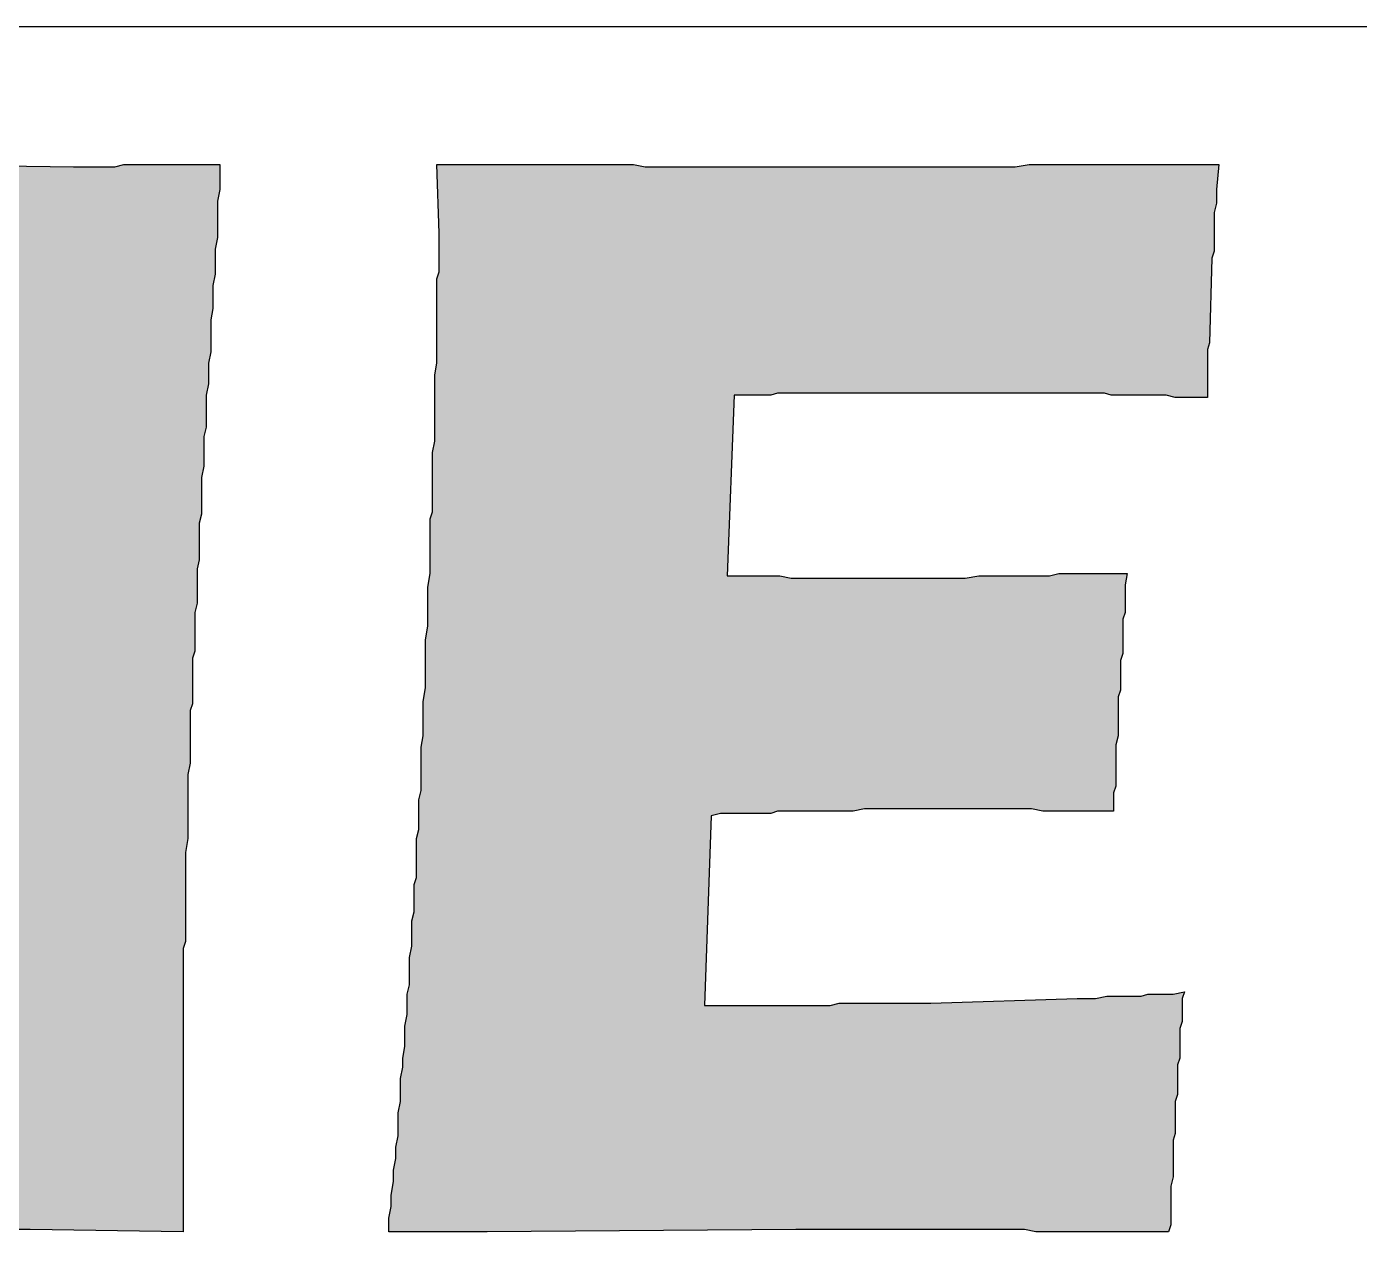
# Model space of a CAD drawing. Extents: x 0 to 8.5, y -0.4 to 11.
# Drawn here: x 1.3125 to 1.6163, y 1.0953 to 1.375 of the extents above; entities that cross this region are included whole.
import ezdxf

# ---------------------------------------------------------------- set-up
doc = ezdxf.new("R2010")
doc.units = 0
doc.header["$LTSCALE"] = 10
doc.header["$MEASUREMENT"] = 0
doc.layers.add('BDR-18', color=1, linetype='Continuous')

# ---------------------------------------------------------------- blocks, each defined once
blk = doc.blocks.new('hel_logo_sm_borderless')
at = {"layer": 'BDR-18', "linetype": 'ByBlock'}
h = blk.add_hatch(color=256, dxfattribs=at)
h.dxf.hatch_style = 1
h.paths.add_polyline_path([(0.3705, -0.27475), (0.37676, -0.17732), (0.37988, -0.10646), (0.3804, -0.07467), (0.3804, -0.07311), (0.3804, -0.07155), (0.3804, -0.06998), (0.3804, -0.0679), (0.38092, -0.06634), (0.38092, -0.06477), (0.38092, -0.06321), (0.38092, -0.06165), (0.38092, -0.05956), (0.38092, -0.058), (0.38092, -0.05644), (0.38092, -0.05487), (0.38092, -0.05331), (0.38092, -0.05175), (0.38092, -0.05018), (0.38092, -0.04862), (0.3804, -0.03143), (0.38197, -0.03143), (0.38353, -0.03143), (0.38666, -0.03143), (0.38978, -0.03143), (0.39239, -0.03143), (0.39499, -0.03143), (0.3976, -0.03143), (0.4002, -0.03143), (0.40281, -0.03143), (0.40489, -0.03195), (0.40698, -0.03195), (0.40906, -0.03195), (0.41114, -0.03195), (0.41323, -0.03195), (0.41479, -0.03195), (0.41635, -0.03195), (0.41792, -0.03195), (0.42104, -0.03195), (0.42209, -0.03195), (0.42417, -0.03195), (0.42573, -0.03195), (0.4273, -0.03195), (0.42938, -0.03195), (0.43147, -0.03143), (0.43355, -0.03143), (0.43615, -0.03143), (0.43824, -0.03143), (0.44084, -0.03143), (0.44345, -0.03143), (0.44605, -0.03143), (0.44918, -0.03143), (0.45179, -0.03143), (0.45179, -0.03299), (0.45179, -0.03455), (0.45179, -0.03611), (0.45126, -0.03768), (0.45126, -0.03924), (0.45126, -0.0408), (0.45126, -0.04237), (0.45126, -0.04393), (0.45074, -0.04706), (0.45074, -0.05018), (0.45022, -0.05331), (0.45022, -0.05644), (0.45022, -0.05904), (0.4497, -0.06217), (0.4497, -0.06529), (0.4497, -0.0679), (0.44918, -0.07102), (0.44918, -0.07415), (0.44918, -0.07676), (0.44866, -0.07936), (0.44866, -0.08249), (0.44866, -0.08509), (0.44866, -0.0877), (0.44814, -0.09082), (0.44814, -0.09343), (0.44814, -0.09603), (0.44814, -0.09864), (0.44762, -0.10124), (0.44762, -0.10385), (0.44762, -0.10646), (0.44762, -0.10906), (0.44762, -0.11167), (0.4471, -0.11427), (0.4471, -0.11688), (0.4471, -0.11948), (0.4471, -0.12157), (0.53359, -0.12157), (0.53411, -0.12), (0.53411, -0.11792), (0.53411, -0.11583), (0.53411, -0.11375), (0.53411, -0.11167), (0.53463, -0.10958), (0.53463, -0.10698), (0.53463, -0.10437), (0.53463, -0.10229), (0.53463, -0.09968), (0.53463, -0.09656), (0.53515, -0.09395), (0.53515, -0.09135), (0.53515, -0.08822), (0.53515, -0.08509), (0.53515, -0.08353), (0.53515, -0.08249), (0.53515, -0.08092), (0.53515, -0.07936), (0.53567, -0.07623), (0.53567, -0.07363), (0.53567, -0.07102), (0.53567, -0.06842), (0.53567, -0.06581), (0.53567, -0.06321), (0.53567, -0.06112), (0.53567, -0.05904), (0.53567, -0.05748), (0.53619, -0.05539), (0.53619, -0.05383), (0.53619, -0.05227), (0.53619, -0.0507), (0.53619, -0.0481), (0.53619, -0.04706), (0.53619, -0.04549), (0.53619, -0.04341), (0.53567, -0.04132), (0.53567, -0.03924), (0.53567, -0.03716), (0.53567, -0.03403), (0.53567, -0.03143), (0.57319, -0.03195), (0.57527, -0.03195), (0.57632, -0.03195), (0.57788, -0.03195), (0.57892, -0.03195), (0.581, -0.03195), (0.58257, -0.03195), (0.58465, -0.03143), (0.58674, -0.03143), (0.58934, -0.03143), (0.59195, -0.03143), (0.59455, -0.03143), (0.59716, -0.03143), (0.59872, -0.03143), (0.60028, -0.03143), (0.60185, -0.03143), (0.60341, -0.03143), (0.60497, -0.03143), (0.60654, -0.03143), (0.60654, -0.03403), (0.60654, -0.03716), (0.60601, -0.03976), (0.60601, -0.04289), (0.60601, -0.04549), (0.60601, -0.0481), (0.60549, -0.0507), (0.60549, -0.05383), (0.60549, -0.05644), (0.60497, -0.05904), (0.60497, -0.06165), (0.60497, -0.06425), (0.60445, -0.06686), (0.60445, -0.06946), (0.60445, -0.07155), (0.60445, -0.07415), (0.60393, -0.07676), (0.60393, -0.07936), (0.60393, -0.08145), (0.60341, -0.08405), (0.60341, -0.08666), (0.60341, -0.08874), (0.60341, -0.09135), (0.60289, -0.09343), (0.60289, -0.09603), (0.60289, -0.09812), (0.60289, -0.1002), (0.60237, -0.10281), (0.60237, -0.10489), (0.60237, -0.10698), (0.60237, -0.10906), (0.60237, -0.11114), (0.60185, -0.11323), (0.60185, -0.11531), (0.60185, -0.1174), (0.60185, -0.11948), (0.60185, -0.12157), (0.60133, -0.12365), (0.60133, -0.12573), (0.60133, -0.12782), (0.60133, -0.12938), (0.60133, -0.13147), (0.6008, -0.13355), (0.6008, -0.13511), (0.6008, -0.1372), (0.6008, -0.13876), (0.6008, -0.14084), (0.6008, -0.14241), (0.60028, -0.14397), (0.60028, -0.14605), (0.60028, -0.14762), (0.60028, -0.14918), (0.60028, -0.15074), (0.60028, -0.15283), (0.60028, -0.15439), (0.59976, -0.15595), (0.59976, -0.15752), (0.59976, -0.15908), (0.59976, -0.16169), (0.59976, -0.16481), (0.59976, -0.16794), (0.59924, -0.17054), (0.59924, -0.17315), (0.59924, -0.17628), (0.59924, -0.17888), (0.59924, -0.18201), (0.59924, -0.18513), (0.59872, -0.18826), (0.59872, -0.19086), (0.59872, -0.19399), (0.59872, -0.19555), (0.59872, -0.19712), (0.59872, -0.19868), (0.59872, -0.20024), (0.59872, -0.20181), (0.59872, -0.20389), (0.59872, -0.20545), (0.59872, -0.20702), (0.59872, -0.20858), (0.5982, -0.21014), (0.5982, -0.21171), (0.5982, -0.21327), (0.5982, -0.21535), (0.5982, -0.21692), (0.5982, -0.21848), (0.5982, -0.22004), (0.5982, -0.22161), (0.5982, -0.22369), (0.5982, -0.22525), (0.5982, -0.22682), (0.5982, -0.2289), (0.5982, -0.23046), (0.5982, -0.23203), (0.5982, -0.23411), (0.5982, -0.23567), (0.5982, -0.23724), (0.5982, -0.23932), (0.5982, -0.24088), (0.5982, -0.24297), (0.5982, -0.24453), (0.5982, -0.24662), (0.5982, -0.24818), (0.5982, -0.25026), (0.5982, -0.25183), (0.5982, -0.25391), (0.5982, -0.25547), (0.5982, -0.25756), (0.5982, -0.25964), (0.5982, -0.26121), (0.5982, -0.26329), (0.5982, -0.26485), (0.5982, -0.26694), (0.5982, -0.26902), (0.5982, -0.27111), (0.5982, -0.27267), (0.5982, -0.27475), (0.56329, -0.27423), (0.56068, -0.27423), (0.55964, -0.27423), (0.55808, -0.27423), (0.55599, -0.27423), (0.55443, -0.27423), (0.55235, -0.27423), (0.54974, -0.27423), (0.54766, -0.27423), (0.54505, -0.27475), (0.54245, -0.27475), (0.53932, -0.27475), (0.53776, -0.27475), (0.53619, -0.27475), (0.53463, -0.27475), (0.53307, -0.27475), (0.53098, -0.27475), (0.52942, -0.27475), (0.52786, -0.27475), (0.52577, -0.27475), (0.5263, -0.27215), (0.5263, -0.26954), (0.52682, -0.26642), (0.52682, -0.26381), (0.52682, -0.26121), (0.52734, -0.25808), (0.52734, -0.25547), (0.52786, -0.25287), (0.52786, -0.24974), (0.52786, -0.24662), (0.52838, -0.24401), (0.52838, -0.24088), (0.5289, -0.23776), (0.5289, -0.23515), (0.5289, -0.23203), (0.52942, -0.2289), (0.52942, -0.22734), (0.52942, -0.22577), (0.52942, -0.22421), (0.52942, -0.22265), (0.52942, -0.22108), (0.52994, -0.21952), (0.52994, -0.21796), (0.52994, -0.2164), (0.52994, -0.21483), (0.52994, -0.21327), (0.52994, -0.21119), (0.52994, -0.20962), (0.53046, -0.20806), (0.53046, -0.2065), (0.53046, -0.20493), (0.53046, -0.20337), (0.53046, -0.20181), (0.53046, -0.19972), (0.53046, -0.19816), (0.53046, -0.1966), (0.53098, -0.19503), (0.53098, -0.19347), (0.53098, -0.19139), (0.53098, -0.18982), (0.53098, -0.18826), (0.53098, -0.18617), (0.53098, -0.18461), (0.53098, -0.18305), (0.53098, -0.18096), (0.53098, -0.1794), (0.53151, -0.17784), (0.53151, -0.17575), (0.44449, -0.17575), (0.44189, -0.27475), (0.40489, -0.27423), (0.40281, -0.27423), (0.40124, -0.27423), (0.4002, -0.27423), (0.39864, -0.27423), (0.39656, -0.27423), (0.39499, -0.27423), (0.39291, -0.27423), (0.39082, -0.27423), (0.38822, -0.27475), (0.38561, -0.27475), (0.38301, -0.27475), (0.3804, -0.27475), (0.37884, -0.27475), (0.37728, -0.27475), (0.37571, -0.27475), (0.37415, -0.27475), (0.37259, -0.27475)])
h = blk.add_hatch(color=256, dxfattribs=at)
h.dxf.hatch_style = 1
h.paths.add_polyline_path([(0.64509, -0.27475), (0.64509, -0.27163), (0.64561, -0.26902), (0.64561, -0.26642), (0.64613, -0.26329), (0.64613, -0.26068), (0.64666, -0.25808), (0.64666, -0.25547), (0.64718, -0.25287), (0.64718, -0.25026), (0.64718, -0.24766), (0.6477, -0.24505), (0.6477, -0.24245), (0.6477, -0.23984), (0.64822, -0.23724), (0.64822, -0.23515), (0.64874, -0.23255), (0.64874, -0.22994), (0.64874, -0.22786), (0.64926, -0.22525), (0.64926, -0.22317), (0.64926, -0.22056), (0.64978, -0.21848), (0.64978, -0.2164), (0.64978, -0.21431), (0.64978, -0.21223), (0.6503, -0.20962), (0.6503, -0.20754), (0.6503, -0.20545), (0.6503, -0.20389), (0.65082, -0.20181), (0.65082, -0.19972), (0.65082, -0.19764), (0.65082, -0.19555), (0.65135, -0.19399), (0.65135, -0.19191), (0.65135, -0.18982), (0.65135, -0.18774), (0.65135, -0.18513), (0.65187, -0.18305), (0.65187, -0.18096), (0.65187, -0.17888), (0.65187, -0.17628), (0.65239, -0.17419), (0.65239, -0.17159), (0.65239, -0.16898), (0.65239, -0.1669), (0.65239, -0.16429), (0.65291, -0.16169), (0.65291, -0.15908), (0.65291, -0.15648), (0.65291, -0.15387), (0.65343, -0.15074), (0.65343, -0.14814), (0.65343, -0.14553), (0.65343, -0.14241), (0.65343, -0.1398), (0.65395, -0.13668), (0.65395, -0.13407), (0.65395, -0.13094), (0.65395, -0.12782), (0.65447, -0.12469), (0.65447, -0.12313), (0.65447, -0.12157), (0.65447, -0.12), (0.65447, -0.11844), (0.65447, -0.11688), (0.65447, -0.11531), (0.65447, -0.11375), (0.65447, -0.11219), (0.65499, -0.11062), (0.65499, -0.10906), (0.65499, -0.10593), (0.65499, -0.10281), (0.65499, -0.1002), (0.65499, -0.09708), (0.65551, -0.09447), (0.65551, -0.09187), (0.65551, -0.08926), (0.65551, -0.08666), (0.65551, -0.08405), (0.65551, -0.08145), (0.65551, -0.07936), (0.65603, -0.07676), (0.65603, -0.07467), (0.65603, -0.07259), (0.65603, -0.0705), (0.65603, -0.06842), (0.65603, -0.06634), (0.65603, -0.06477), (0.65603, -0.06269), (0.65603, -0.06112), (0.65603, -0.05904), (0.65603, -0.05748), (0.65656, -0.05591), (0.65656, -0.05435), (0.65656, -0.05175), (0.65656, -0.04914), (0.65656, -0.04706), (0.65603, -0.03143), (0.65864, -0.03143), (0.66125, -0.03143), (0.66333, -0.03143), (0.66593, -0.03143), (0.66854, -0.03143), (0.67062, -0.03143), (0.67323, -0.03143), (0.67583, -0.03143), (0.67844, -0.03143), (0.68104, -0.03143), (0.68417, -0.03143), (0.68678, -0.03143), (0.68938, -0.03143), (0.69199, -0.03143), (0.69511, -0.03143), (0.69772, -0.03143), (0.70084, -0.03143), (0.70345, -0.03195), (0.70658, -0.03195), (0.70918, -0.03195), (0.71231, -0.03195), (0.71543, -0.03195), (0.71856, -0.03195), (0.72169, -0.03195), (0.72325, -0.03195), (0.72481, -0.03195), (0.72638, -0.03195), (0.72794, -0.03195), (0.7295, -0.03195), (0.73107, -0.03195), (0.73263, -0.03195), (0.73419, -0.03195), (0.73575, -0.03195), (0.73732, -0.03195), (0.73888, -0.03195), (0.74044, -0.03195), (0.74201, -0.03195), (0.74409, -0.03195), (0.74565, -0.03195), (0.74722, -0.03195), (0.75034, -0.03195), (0.75347, -0.03195), (0.75608, -0.03195), (0.7592, -0.03195), (0.76233, -0.03195), (0.76545, -0.03195), (0.76806, -0.03195), (0.77119, -0.03195), (0.77379, -0.03195), (0.77692, -0.03195), (0.77952, -0.03195), (0.78265, -0.03195), (0.78525, -0.03195), (0.78786, -0.03195), (0.79099, -0.03143), (0.79359, -0.03143), (0.7962, -0.03143), (0.7988, -0.03143), (0.80141, -0.03143), (0.80401, -0.03143), (0.80662, -0.03143), (0.80922, -0.03143), (0.81183, -0.03143), (0.81443, -0.03143), (0.81704, -0.03143), (0.81964, -0.03143), (0.82173, -0.03143), (0.82433, -0.03143), (0.82694, -0.03143), (0.82902, -0.03143), (0.83163, -0.03143), (0.83423, -0.03143), (0.83371, -0.03716), (0.83371, -0.0382), (0.83371, -0.03924), (0.83371, -0.04028), (0.83319, -0.04237), (0.83319, -0.04445), (0.83319, -0.04654), (0.83319, -0.0481), (0.83319, -0.04966), (0.83319, -0.05122), (0.83267, -0.05279), (0.83215, -0.07207), (0.83163, -0.07363), (0.83163, -0.07519), (0.83163, -0.07676), (0.83163, -0.07832), (0.83163, -0.07988), (0.83163, -0.08145), (0.83163, -0.08301), (0.83163, -0.08457), (0.82954, -0.08457), (0.82798, -0.08457), (0.82589, -0.08457), (0.82433, -0.08457), (0.82225, -0.08405), (0.82068, -0.08405), (0.8186, -0.08405), (0.81704, -0.08405), (0.81495, -0.08405), (0.81339, -0.08405), (0.81183, -0.08405), (0.80974, -0.08405), (0.80818, -0.08353), (0.80662, -0.08353), (0.80505, -0.08353), (0.80349, -0.08353), (0.80193, -0.08353), (0.80036, -0.08353), (0.7988, -0.08353), (0.79724, -0.08353), (0.79411, -0.08353), (0.79099, -0.08353), (0.78838, -0.08353), (0.78525, -0.08353), (0.78265, -0.08353), (0.78004, -0.08353), (0.77692, -0.08353), (0.77431, -0.08353), (0.77171, -0.08353), (0.76962, -0.08353), (0.76702, -0.08353), (0.76493, -0.08353), (0.76285, -0.08353), (0.76076, -0.08353), (0.75868, -0.08353), (0.75712, -0.08353), (0.75555, -0.08353), (0.75399, -0.08353), (0.75243, -0.08353), (0.75139, -0.08353), (0.74878, -0.08353), (0.7467, -0.08353), (0.74461, -0.08353), (0.74149, -0.08353), (0.74044, -0.08353), (0.73888, -0.08353), (0.73732, -0.08353), (0.73523, -0.08353), (0.73367, -0.08353), (0.73211, -0.08405), (0.73002, -0.08405), (0.72794, -0.08405), (0.72585, -0.08405), (0.72377, -0.08405), (0.72221, -0.12521), (0.72429, -0.12521), (0.7269, -0.12521), (0.72898, -0.12521), (0.73159, -0.12521), (0.73419, -0.12521), (0.7368, -0.12573), (0.7394, -0.12573), (0.74253, -0.12573), (0.74513, -0.12573), (0.74774, -0.12573), (0.75086, -0.12573), (0.75347, -0.12573), (0.7566, -0.12573), (0.75972, -0.12573), (0.76285, -0.12573), (0.76441, -0.12573), (0.76597, -0.12573), (0.76702, -0.12573), (0.76858, -0.12573), (0.77014, -0.12573), (0.77223, -0.12573), (0.77431, -0.12573), (0.7764, -0.12573), (0.77952, -0.12521), (0.78213, -0.12521), (0.78369, -0.12521), (0.78525, -0.12521), (0.78682, -0.12521), (0.78838, -0.12521), (0.79046, -0.12521), (0.79203, -0.12521), (0.79411, -0.12521), (0.79567, -0.12521), (0.79776, -0.12469), (0.79984, -0.12469), (0.80193, -0.12469), (0.80401, -0.12469), (0.8061, -0.12469), (0.8087, -0.12469), (0.81078, -0.12469), (0.81339, -0.12469), (0.81287, -0.1273), (0.81287, -0.13042), (0.81287, -0.13355), (0.81235, -0.13511), (0.81235, -0.13615), (0.81235, -0.13824), (0.81235, -0.1398), (0.81235, -0.14137), (0.81235, -0.14293), (0.81183, -0.14449), (0.81183, -0.14605), (0.81183, -0.14762), (0.81183, -0.1497), (0.81183, -0.15127), (0.81131, -0.15283), (0.81131, -0.15439), (0.81131, -0.15648), (0.81131, -0.15804), (0.81131, -0.16012), (0.81131, -0.16169), (0.81078, -0.16377), (0.81078, -0.16533), (0.81078, -0.16742), (0.81078, -0.16898), (0.81078, -0.17106), (0.81078, -0.17315), (0.81026, -0.17471), (0.81026, -0.1768), (0.81026, -0.17888), (0.8087, -0.17888), (0.80714, -0.17888), (0.80505, -0.17888), (0.80349, -0.17888), (0.80193, -0.17888), (0.80036, -0.17888), (0.7988, -0.17888), (0.79724, -0.17888), (0.79411, -0.17888), (0.79151, -0.17836), (0.78838, -0.17836), (0.78577, -0.17836), (0.78317, -0.17836), (0.78056, -0.17836), (0.77848, -0.17836), (0.77587, -0.17836), (0.77379, -0.17836), (0.77171, -0.17836), (0.76962, -0.17836), (0.76806, -0.17836), (0.76493, -0.17836), (0.76233, -0.17836), (0.75972, -0.17836), (0.7566, -0.17836), (0.75347, -0.17836), (0.75086, -0.17888), (0.74774, -0.17888), (0.74461, -0.17888), (0.74305, -0.17888), (0.74149, -0.17888), (0.73992, -0.17888), (0.73836, -0.17888), (0.7368, -0.17888), (0.73523, -0.17888), (0.73367, -0.17888), (0.73211, -0.1794), (0.73054, -0.1794), (0.72898, -0.1794), (0.7269, -0.1794), (0.72533, -0.1794), (0.72377, -0.1794), (0.72221, -0.1794), (0.72064, -0.1794), (0.71856, -0.17992), (0.717, -0.22317), (0.73523, -0.22317), (0.73732, -0.22317), (0.73888, -0.22317), (0.74044, -0.22317), (0.74201, -0.22317), (0.74357, -0.22317), (0.74565, -0.22317), (0.74774, -0.22265), (0.74982, -0.22265), (0.75191, -0.22265), (0.75451, -0.22265), (0.75712, -0.22265), (0.75972, -0.22265), (0.76285, -0.22265), (0.76545, -0.22265), (0.76702, -0.22265), (0.76858, -0.22265), (0.80193, -0.22161), (0.80349, -0.22161), (0.8061, -0.22161), (0.8087, -0.22108), (0.80974, -0.22108), (0.81131, -0.22108), (0.81287, -0.22108), (0.81443, -0.22108), (0.81652, -0.22108), (0.81808, -0.22056), (0.82016, -0.22056), (0.82225, -0.22056), (0.82381, -0.22056), (0.82642, -0.22004), (0.82589, -0.22161), (0.82589, -0.22369), (0.82589, -0.22525), (0.82589, -0.22682), (0.82537, -0.22838), (0.82537, -0.22994), (0.82537, -0.23203), (0.82537, -0.23359), (0.82537, -0.23515), (0.82485, -0.23672), (0.82485, -0.23828), (0.82485, -0.24036), (0.82485, -0.24193), (0.82485, -0.24349), (0.82433, -0.24505), (0.82433, -0.24714), (0.82433, -0.2487), (0.82433, -0.25026), (0.82433, -0.25235), (0.82381, -0.25391), (0.82381, -0.25547), (0.82381, -0.25704), (0.82381, -0.25912), (0.82381, -0.26068), (0.82381, -0.26225), (0.82329, -0.26433), (0.82329, -0.26589), (0.82329, -0.26746), (0.82329, -0.26954), (0.82329, -0.27111), (0.82329, -0.27319), (0.82277, -0.27475), (0.82068, -0.27475), (0.81808, -0.27475), (0.81547, -0.27475), (0.81339, -0.27475), (0.81078, -0.27475), (0.80818, -0.27475), (0.80557, -0.27475), (0.80297, -0.27475), (0.80036, -0.27475), (0.79776, -0.27475), (0.79515, -0.27475), (0.79255, -0.27475), (0.78994, -0.27423), (0.78734, -0.27423), (0.78473, -0.27423), (0.78213, -0.27423), (0.77952, -0.27423), (0.77692, -0.27423), (0.77431, -0.27423), (0.77171, -0.27423), (0.76858, -0.27423), (0.76597, -0.27423), (0.76337, -0.27423), (0.76024, -0.27423), (0.75764, -0.27423), (0.75503, -0.27423), (0.75191, -0.27423), (0.7493, -0.27423), (0.74618, -0.27423), (0.74357, -0.27423), (0.74044, -0.27423), (0.73784, -0.27423), (0.6675, -0.27475)])
blk.add_lwpolyline([(0.53567, -0.03143), (0.57319, -0.03195), (0.57527, -0.03195), (0.57632, -0.03195), (0.57788, -0.03195), (0.57892, -0.03195), (0.581, -0.03195), (0.58257, -0.03195), (0.58465, -0.03143), (0.58674, -0.03143), (0.58934, -0.03143), (0.59195, -0.03143), (0.59455, -0.03143), (0.59716, -0.03143), (0.59872, -0.03143), (0.60028, -0.03143), (0.60185, -0.03143), (0.60341, -0.03143), (0.60497, -0.03143), (0.60654, -0.03143), (0.60654, -0.03403), (0.60654, -0.03716), (0.60601, -0.03976), (0.60601, -0.04289), (0.60601, -0.04549), (0.60601, -0.0481), (0.60549, -0.0507), (0.60549, -0.05383), (0.60549, -0.05644), (0.60497, -0.05904), (0.60497, -0.06165), (0.60497, -0.06425), (0.60445, -0.06686), (0.60445, -0.06946), (0.60445, -0.07155), (0.60445, -0.07415), (0.60393, -0.07676), (0.60393, -0.07936), (0.60393, -0.08145), (0.60341, -0.08405), (0.60341, -0.08666), (0.60341, -0.08874), (0.60341, -0.09135), (0.60289, -0.09343), (0.60289, -0.09603), (0.60289, -0.09812), (0.60289, -0.1002), (0.60237, -0.10281), (0.60237, -0.10489), (0.60237, -0.10698), (0.60237, -0.10906), (0.60237, -0.11114), (0.60185, -0.11323), (0.60185, -0.11531), (0.60185, -0.1174), (0.60185, -0.11948), (0.60185, -0.12157), (0.60133, -0.12365), (0.60133, -0.12573), (0.60133, -0.12782), (0.60133, -0.12938), (0.60133, -0.13147), (0.6008, -0.13355), (0.6008, -0.13511), (0.6008, -0.1372), (0.6008, -0.13876), (0.6008, -0.14084), (0.6008, -0.14241), (0.60028, -0.14397), (0.60028, -0.14605), (0.60028, -0.14762), (0.60028, -0.14918), (0.60028, -0.15074), (0.60028, -0.15283), (0.60028, -0.15439), (0.59976, -0.15595), (0.59976, -0.15752), (0.59976, -0.15908), (0.59976, -0.16169), (0.59976, -0.16481), (0.59976, -0.16794), (0.59924, -0.17054), (0.59924, -0.17315), (0.59924, -0.17628), (0.59924, -0.17888), (0.59924, -0.18201), (0.59924, -0.18513), (0.59872, -0.18826), (0.59872, -0.19086), (0.59872, -0.19399), (0.59872, -0.19555), (0.59872, -0.19712), (0.59872, -0.19868), (0.59872, -0.20024), (0.59872, -0.20181), (0.59872, -0.20389), (0.59872, -0.20545), (0.59872, -0.20702), (0.59872, -0.20858), (0.5982, -0.21014), (0.5982, -0.21171), (0.5982, -0.21327), (0.5982, -0.21535), (0.5982, -0.21692), (0.5982, -0.21848), (0.5982, -0.22004), (0.5982, -0.22161), (0.5982, -0.22369), (0.5982, -0.22525), (0.5982, -0.22682), (0.5982, -0.2289), (0.5982, -0.23046), (0.5982, -0.23203), (0.5982, -0.23411), (0.5982, -0.23567), (0.5982, -0.23724), (0.5982, -0.23932), (0.5982, -0.24088), (0.5982, -0.24297), (0.5982, -0.24453), (0.5982, -0.24662), (0.5982, -0.24818), (0.5982, -0.25026), (0.5982, -0.25183), (0.5982, -0.25391), (0.5982, -0.25547), (0.5982, -0.25756), (0.5982, -0.25964), (0.5982, -0.26121), (0.5982, -0.26329), (0.5982, -0.26485), (0.5982, -0.26694), (0.5982, -0.26902), (0.5982, -0.27111), (0.5982, -0.27267), (0.5982, -0.27475), (0.56329, -0.27423), (0.56068, -0.27423)], dxfattribs=at)
blk.add_lwpolyline([(0.64509, -0.27475), (0.64509, -0.27163), (0.64561, -0.26902), (0.64561, -0.26642), (0.64613, -0.26329), (0.64613, -0.26068), (0.64666, -0.25808), (0.64666, -0.25547), (0.64718, -0.25287), (0.64718, -0.25026), (0.64718, -0.24766), (0.6477, -0.24505), (0.6477, -0.24245), (0.6477, -0.23984), (0.64822, -0.23724), (0.64822, -0.23515), (0.64874, -0.23255), (0.64874, -0.22994), (0.64874, -0.22786), (0.64926, -0.22525), (0.64926, -0.22317), (0.64926, -0.22056), (0.64978, -0.21848), (0.64978, -0.2164), (0.64978, -0.21431), (0.64978, -0.21223), (0.6503, -0.20962), (0.6503, -0.20754), (0.6503, -0.20545), (0.6503, -0.20389), (0.65082, -0.20181), (0.65082, -0.19972), (0.65082, -0.19764), (0.65082, -0.19555), (0.65135, -0.19399), (0.65135, -0.19191), (0.65135, -0.18982), (0.65135, -0.18774), (0.65135, -0.18513), (0.65187, -0.18305), (0.65187, -0.18096), (0.65187, -0.17888), (0.65187, -0.17628), (0.65239, -0.17419), (0.65239, -0.17159), (0.65239, -0.16898), (0.65239, -0.1669), (0.65239, -0.16429), (0.65291, -0.16169), (0.65291, -0.15908), (0.65291, -0.15648), (0.65291, -0.15387), (0.65343, -0.15074), (0.65343, -0.14814), (0.65343, -0.14553), (0.65343, -0.14241), (0.65343, -0.1398), (0.65395, -0.13668), (0.65395, -0.13407), (0.65395, -0.13094), (0.65395, -0.12782), (0.65447, -0.12469), (0.65447, -0.12313), (0.65447, -0.12157), (0.65447, -0.12), (0.65447, -0.11844), (0.65447, -0.11688), (0.65447, -0.11531), (0.65447, -0.11375), (0.65447, -0.11219), (0.65499, -0.11062), (0.65499, -0.10906), (0.65499, -0.10593), (0.65499, -0.10281), (0.65499, -0.1002), (0.65499, -0.09708), (0.65551, -0.09447), (0.65551, -0.09187), (0.65551, -0.08926), (0.65551, -0.08666), (0.65551, -0.08405), (0.65551, -0.08145), (0.65551, -0.07936), (0.65603, -0.07676), (0.65603, -0.07467), (0.65603, -0.07259), (0.65603, -0.0705), (0.65603, -0.06842), (0.65603, -0.06634), (0.65603, -0.06477), (0.65603, -0.06269), (0.65603, -0.06112), (0.65603, -0.05904), (0.65603, -0.05748), (0.65656, -0.05591), (0.65656, -0.05435), (0.65656, -0.05175), (0.65656, -0.04914), (0.65656, -0.04706), (0.65603, -0.03143), (0.65864, -0.03143), (0.66125, -0.03143), (0.66333, -0.03143), (0.66593, -0.03143), (0.66854, -0.03143), (0.67062, -0.03143), (0.67323, -0.03143), (0.67583, -0.03143), (0.67844, -0.03143), (0.68104, -0.03143), (0.68417, -0.03143), (0.68678, -0.03143), (0.68938, -0.03143), (0.69199, -0.03143), (0.69511, -0.03143), (0.69772, -0.03143), (0.70084, -0.03143), (0.70345, -0.03195), (0.70658, -0.03195), (0.70918, -0.03195), (0.71231, -0.03195), (0.71543, -0.03195), (0.71856, -0.03195), (0.72169, -0.03195), (0.72325, -0.03195), (0.72481, -0.03195), (0.72638, -0.03195), (0.72794, -0.03195), (0.7295, -0.03195), (0.73107, -0.03195), (0.73263, -0.03195), (0.73419, -0.03195), (0.73575, -0.03195), (0.73732, -0.03195), (0.73888, -0.03195), (0.74044, -0.03195), (0.74201, -0.03195), (0.74409, -0.03195), (0.74565, -0.03195), (0.74722, -0.03195), (0.75034, -0.03195), (0.75347, -0.03195), (0.75608, -0.03195), (0.7592, -0.03195), (0.76233, -0.03195), (0.76545, -0.03195), (0.76806, -0.03195), (0.77119, -0.03195), (0.77379, -0.03195), (0.77692, -0.03195), (0.77952, -0.03195), (0.78265, -0.03195), (0.78525, -0.03195), (0.78786, -0.03195), (0.79099, -0.03143), (0.79359, -0.03143), (0.7962, -0.03143), (0.7988, -0.03143), (0.80141, -0.03143), (0.80401, -0.03143), (0.80662, -0.03143), (0.80922, -0.03143), (0.81183, -0.03143), (0.81443, -0.03143), (0.81704, -0.03143), (0.81964, -0.03143), (0.82173, -0.03143), (0.82433, -0.03143), (0.82694, -0.03143), (0.82902, -0.03143), (0.83163, -0.03143), (0.83423, -0.03143), (0.83371, -0.03716), (0.83371, -0.0382), (0.83371, -0.03924), (0.83371, -0.04028), (0.83319, -0.04237), (0.83319, -0.04445), (0.83319, -0.04654), (0.83319, -0.0481), (0.83319, -0.04966), (0.83319, -0.05122), (0.83267, -0.05279), (0.83215, -0.07207), (0.83163, -0.07363), (0.83163, -0.07519), (0.83163, -0.07676), (0.83163, -0.07832), (0.83163, -0.07988), (0.83163, -0.08145), (0.83163, -0.08301), (0.83163, -0.08457), (0.82954, -0.08457), (0.82798, -0.08457), (0.82589, -0.08457), (0.82433, -0.08457), (0.82225, -0.08405), (0.82068, -0.08405), (0.8186, -0.08405), (0.81704, -0.08405), (0.81495, -0.08405), (0.81339, -0.08405), (0.81183, -0.08405), (0.80974, -0.08405), (0.80818, -0.08353), (0.80662, -0.08353), (0.80505, -0.08353), (0.80349, -0.08353), (0.80193, -0.08353), (0.80036, -0.08353), (0.7988, -0.08353), (0.79724, -0.08353), (0.79411, -0.08353), (0.79099, -0.08353), (0.78838, -0.08353), (0.78525, -0.08353), (0.78265, -0.08353), (0.78004, -0.08353), (0.77692, -0.08353), (0.77431, -0.08353), (0.77171, -0.08353), (0.76962, -0.08353), (0.76702, -0.08353), (0.76493, -0.08353), (0.76285, -0.08353), (0.76076, -0.08353), (0.75868, -0.08353), (0.75712, -0.08353), (0.75555, -0.08353), (0.75399, -0.08353), (0.75243, -0.08353), (0.75139, -0.08353), (0.74878, -0.08353), (0.7467, -0.08353), (0.74461, -0.08353), (0.74149, -0.08353), (0.74044, -0.08353), (0.73888, -0.08353), (0.73732, -0.08353), (0.73523, -0.08353), (0.73367, -0.08353), (0.73211, -0.08405), (0.73002, -0.08405), (0.72794, -0.08405), (0.72585, -0.08405), (0.72377, -0.08405), (0.72221, -0.12521), (0.72429, -0.12521), (0.7269, -0.12521), (0.72898, -0.12521), (0.73159, -0.12521), (0.73419, -0.12521), (0.7368, -0.12573), (0.7394, -0.12573), (0.74253, -0.12573), (0.74513, -0.12573), (0.74774, -0.12573), (0.75086, -0.12573), (0.75347, -0.12573), (0.7566, -0.12573), (0.75972, -0.12573), (0.76285, -0.12573), (0.76441, -0.12573), (0.76597, -0.12573), (0.76702, -0.12573), (0.76858, -0.12573), (0.77014, -0.12573), (0.77223, -0.12573), (0.77431, -0.12573), (0.7764, -0.12573), (0.77952, -0.12521), (0.78213, -0.12521), (0.78369, -0.12521), (0.78525, -0.12521), (0.78682, -0.12521), (0.78838, -0.12521), (0.79046, -0.12521), (0.79203, -0.12521), (0.79411, -0.12521), (0.79567, -0.12521), (0.79776, -0.12469), (0.79984, -0.12469), (0.80193, -0.12469), (0.80401, -0.12469), (0.8061, -0.12469), (0.8087, -0.12469), (0.81078, -0.12469), (0.81339, -0.12469), (0.81287, -0.1273), (0.81287, -0.13042), (0.81287, -0.13355), (0.81235, -0.13511), (0.81235, -0.13615), (0.81235, -0.13824), (0.81235, -0.1398), (0.81235, -0.14137), (0.81235, -0.14293), (0.81183, -0.14449), (0.81183, -0.14605), (0.81183, -0.14762), (0.81183, -0.1497), (0.81183, -0.15127), (0.81131, -0.15283), (0.81131, -0.15439), (0.81131, -0.15648), (0.81131, -0.15804), (0.81131, -0.16012), (0.81131, -0.16169), (0.81078, -0.16377), (0.81078, -0.16533), (0.81078, -0.16742), (0.81078, -0.16898), (0.81078, -0.17106), (0.81078, -0.17315), (0.81026, -0.17471), (0.81026, -0.1768), (0.81026, -0.17888), (0.8087, -0.17888), (0.80714, -0.17888), (0.80505, -0.17888), (0.80349, -0.17888), (0.80193, -0.17888), (0.80036, -0.17888), (0.7988, -0.17888), (0.79724, -0.17888), (0.79411, -0.17888), (0.79151, -0.17836), (0.78838, -0.17836), (0.78577, -0.17836), (0.78317, -0.17836), (0.78056, -0.17836), (0.77848, -0.17836), (0.77587, -0.17836), (0.77379, -0.17836), (0.77171, -0.17836), (0.76962, -0.17836), (0.76806, -0.17836), (0.76493, -0.17836), (0.76233, -0.17836), (0.75972, -0.17836), (0.7566, -0.17836), (0.75347, -0.17836), (0.75086, -0.17888), (0.74774, -0.17888), (0.74461, -0.17888), (0.74305, -0.17888), (0.74149, -0.17888), (0.73992, -0.17888), (0.73836, -0.17888), (0.7368, -0.17888), (0.73523, -0.17888), (0.73367, -0.17888), (0.73211, -0.1794), (0.73054, -0.1794), (0.72898, -0.1794), (0.7269, -0.1794), (0.72533, -0.1794), (0.72377, -0.1794), (0.72221, -0.1794), (0.72064, -0.1794), (0.71856, -0.17992), (0.717, -0.22317), (0.73523, -0.22317), (0.73732, -0.22317), (0.73888, -0.22317), (0.74044, -0.22317), (0.74201, -0.22317), (0.74357, -0.22317), (0.74565, -0.22317), (0.74774, -0.22265), (0.74982, -0.22265), (0.75191, -0.22265), (0.75451, -0.22265), (0.75712, -0.22265), (0.75972, -0.22265), (0.76285, -0.22265), (0.76545, -0.22265), (0.76702, -0.22265), (0.76858, -0.22265), (0.80193, -0.22161), (0.80349, -0.22161), (0.8061, -0.22161), (0.8087, -0.22108), (0.80974, -0.22108), (0.81131, -0.22108), (0.81287, -0.22108), (0.81443, -0.22108), (0.81652, -0.22108), (0.81808, -0.22056), (0.82016, -0.22056), (0.82225, -0.22056), (0.82381, -0.22056), (0.82642, -0.22004), (0.82589, -0.22161), (0.82589, -0.22369), (0.82589, -0.22525), (0.82589, -0.22682), (0.82537, -0.22838), (0.82537, -0.22994), (0.82537, -0.23203), (0.82537, -0.23359), (0.82537, -0.23515), (0.82485, -0.23672), (0.82485, -0.23828), (0.82485, -0.24036), (0.82485, -0.24193), (0.82485, -0.24349), (0.82433, -0.24505), (0.82433, -0.24714), (0.82433, -0.2487), (0.82433, -0.25026), (0.82433, -0.25235), (0.82381, -0.25391), (0.82381, -0.25547), (0.82381, -0.25704), (0.82381, -0.25912), (0.82381, -0.26068), (0.82381, -0.26225), (0.82329, -0.26433), (0.82329, -0.26589), (0.82329, -0.26746), (0.82329, -0.26954), (0.82329, -0.27111), (0.82329, -0.27319), (0.82277, -0.27475), (0.82068, -0.27475), (0.81808, -0.27475), (0.81547, -0.27475), (0.81339, -0.27475), (0.81078, -0.27475), (0.80818, -0.27475), (0.80557, -0.27475), (0.80297, -0.27475), (0.80036, -0.27475), (0.79776, -0.27475), (0.79515, -0.27475), (0.79255, -0.27475), (0.78994, -0.27423), (0.78734, -0.27423), (0.78473, -0.27423), (0.78213, -0.27423), (0.77952, -0.27423), (0.77692, -0.27423), (0.77431, -0.27423), (0.77171, -0.27423), (0.76858, -0.27423), (0.76597, -0.27423), (0.76337, -0.27423), (0.76024, -0.27423), (0.75764, -0.27423), (0.75503, -0.27423), (0.75191, -0.27423), (0.7493, -0.27423), (0.74618, -0.27423), (0.74357, -0.27423), (0.74044, -0.27423), (0.73784, -0.27423), (0.6675, -0.27475)], close=True, dxfattribs=at)
at = {"layer": 'DEFPOINTS'}
blk.add_lwpolyline([(0, -0.875), (0, 0), (1.875, 0), (1.875, -0.875)], close=True, dxfattribs=at)

msp = doc.modelspace()

# ---------------------------------------------------------------- block references
msp.add_blockref('hel_logo_sm_borderless', (0.75, 1.375))

doc.saveas('drawing.dxf')
